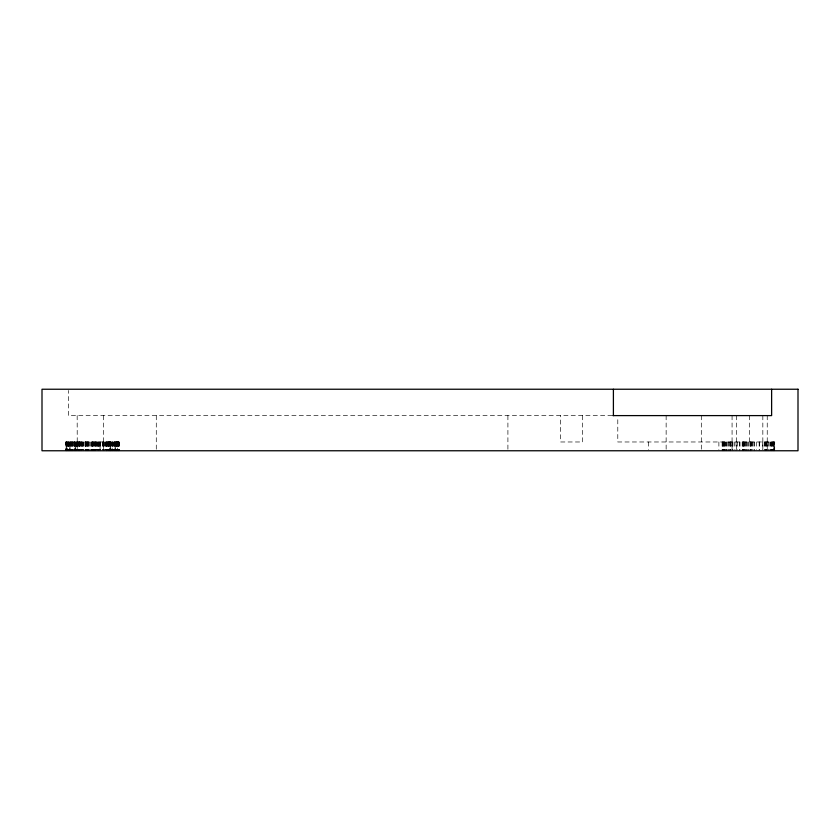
<?xml version="1.0" encoding="UTF-8"?>
<svg xmlns="http://www.w3.org/2000/svg" width="840" height="840" viewBox="0 0 840 840"><rect width="100%" height="100%" fill="white"/><g stroke="black" fill="none" stroke-linecap="round" stroke-linejoin="round"><path stroke-width="0.63" stroke-dasharray="4.2 3.15" d="M612.087 415.601L68.376 415.601L68.376 390.485M65.793 441.977L65.793 450.765L65.72 441.977L119.395 441.977M774.711 450.765L774.711 441.977L617.788 441.977L617.788 416.861M774.323 441.977L774.323 450.765M773.755 441.977L773.755 450.765M773.147 441.977L773.189 450.765M773.052 441.977L773.052 449.516M772.895 441.977L772.895 450.765M772.159 441.977L772.159 450.765M771.792 441.977L771.792 450.765M771.383 441.977L771.383 450.765M771.099 441.977L771.099 450.765M770.648 441.977L770.648 450.765M769.85 441.977L769.85 450.765M768.138 441.977L768.138 450.765M767.897 441.977L767.897 450.765M767.235 415.601L767.235 449.463M766.658 441.977L766.637 450.765M766.196 441.977L766.196 449.516M765.944 441.977L765.944 450.765M765.723 441.977L765.723 450.765M764.831 441.977L764.831 449.516M764.169 441.977L764.169 450.765M762.836 415.601L762.836 449.463M762.583 441.977L762.583 449.516M759.528 441.977L759.528 449.516M759.161 441.977L759.161 450.765M756.294 441.977L756.294 449.516M754.394 441.977L754.394 450.765M753.911 441.977L753.911 449.516M752.43 441.977L752.43 449.516M751.916 441.977L751.916 449.516M751.097 441.977L751.097 450.765M750.897 441.977L750.897 450.765M750.687 441.977L750.687 450.765M750.236 441.977L750.236 450.765M749.648 415.601L749.648 441.977M749.018 441.977L749.018 450.765M748.104 441.977L748.104 450.765M747.086 441.977L747.086 450.765M746.707 441.977L746.707 450.765M745.185 441.977L745.185 450.765M745.017 441.977L745.017 450.765M744.219 441.977L744.219 449.516M743.946 441.977L743.946 450.765M743.683 441.977L743.683 449.516M743.264 441.977L743.264 450.765M743.043 441.977L743.043 450.765M742.613 441.977L742.613 450.765M742.193 441.977L742.193 449.516M739.988 441.977L739.988 449.516M739.589 441.977L739.589 450.765M737.331 441.977L737.331 449.516M736.47 415.601L736.47 449.516M736.05 441.977L736.05 450.765M734.528 441.977L734.528 449.516M732.9 441.977L732.9 450.765M732.459 441.977L732.459 449.516M732.071 415.601L732.071 449.463M731.199 441.977L731.199 449.516M730.758 441.977L730.758 449.516M730.38 441.977L730.38 450.765M730.202 441.977L730.159 450.765M729.466 441.977L729.466 450.765M728.196 441.977L728.196 450.765M727.933 441.977L727.933 450.765M726.191 441.977L726.296 450.765M726.096 441.977L726.096 450.765M725.456 441.977L725.456 450.765M724.678 441.977L724.678 450.765M724.311 441.977L724.311 450.765M723.944 441.977L723.944 450.765M723.65 441.977L723.671 450.765M723.062 441.977L723.062 450.765M722.915 441.977L722.862 450.765M722.327 441.977L722.327 450.765M722.127 441.977L722.127 450.765M718.883 441.977L718.883 449.516M701.306 415.601L701.306 449.463M666.141 415.601L666.141 449.463M648.553 441.977L648.553 449.516M582.624 415.601L582.624 441.977L560.648 441.977L560.648 415.601M507.906 415.601L507.906 449.463M156.282 415.601L156.282 449.463M119.322 441.977L119.395 450.765M119.007 441.977L119.007 450.765M118.881 441.977L118.913 450.765M118.639 441.977L118.724 450.765M118.482 441.977L118.482 450.765M118.241 441.977L118.261 450.765M118.104 441.977L118.094 450.765M118.02 441.977L117.915 450.765M117.779 441.977L117.737 450.765L117.558 441.977M117.453 441.977L117.453 449.516M117.033 441.977L117.033 450.765M116.981 441.977L116.918 450.765M116.666 441.977L116.718 450.765M116.392 441.977L116.392 450.765M116.298 441.977L116.298 450.765M116.099 441.977L116.099 450.765M115.815 441.977L115.815 450.765M115.626 441.977L115.626 450.765M115.217 450.765L115.154 441.977L115.049 449.516M114.87 441.977L114.87 450.765M114.387 441.977L114.471 450.765M114.356 441.977L114.356 450.765M114.072 441.977L114.072 450.765M113.526 441.977L113.526 450.765M112.99 441.977L112.99 450.765M112.77 441.977L112.77 450.765M112.329 441.977L112.329 450.765M112.266 441.977L112.13 450.765L112.046 441.977M111.909 441.977L111.909 450.765M111.142 441.977L111.142 450.765M110.723 441.977L110.723 450.765M110.702 441.977L110.628 450.765M110.386 450.765L110.386 441.977L110.229 450.765M110.145 441.977L110.124 450.765M109.862 441.977L110.008 450.765M109.788 441.977L109.788 450.765M109.326 441.977L109.326 450.765L109.263 441.977M109.022 441.977L109.095 450.765M108.602 441.977L108.602 449.516M108.266 441.977L108.318 450.765M108.203 441.977L108.203 450.765M107.992 441.977L107.992 450.765M107.898 441.977L107.898 449.516M107.614 441.977L107.562 449.516M106.985 441.977L106.985 450.765M106.817 441.977L106.817 450.765M106.659 441.977L106.659 450.765M106.344 441.977L106.344 450.765M106.176 441.977L106.176 450.765M106.103 441.977L106.103 450.765M105.641 441.977L105.777 449.516M105.336 441.977L105.336 449.516M104.738 441.977L104.622 450.765M103.992 441.977L103.992 449.516M103.645 441.977L103.645 450.765M103.53 415.601L103.498 450.765M103.299 441.977L103.299 449.516M103.131 441.977L103.1 449.516M102.931 441.977L102.931 450.765M102.648 441.977L102.648 449.516M100.59 441.977L100.59 450.765M99.55 441.977L99.55 449.516M99.33 441.977L99.33 450.765M98.564 441.977L98.564 449.516M98.417 441.977L98.417 449.516M98.165 441.977L98.165 450.765M98.07 441.977L98.07 450.765M97.797 441.977L97.797 449.516M97.681 441.977L97.681 449.516M96.936 441.977L96.936 450.765M96.369 441.977L96.369 449.516M96.201 441.977L96.201 449.516M95.686 441.977L95.686 449.516M95.603 441.977L95.603 450.765M95.403 441.977L95.403 450.765M94.742 441.977L94.742 450.765M94.458 441.977L94.458 450.765M93.523 441.977L93.523 450.765M93.24 441.977L93.24 450.765M92.883 441.977L92.883 450.765M92.516 441.977L92.683 450.765M92.358 441.977L92.358 449.516M92.159 441.977L92.159 449.516M91.875 441.977L91.959 450.765M91.802 441.977L91.802 449.516M91.602 441.977L91.602 450.765M90.479 441.977L90.479 450.765M89.691 441.977L89.691 450.765M88.725 441.977L88.788 450.765M88.452 441.977L88.452 450.765M87.99 441.977L87.99 449.516M87.77 441.977L87.77 450.765M87.549 441.977L87.549 450.765M87.003 441.977L87.003 450.765M86.909 441.977L86.909 450.765M86.394 441.977L86.394 450.765M85.995 441.977L85.964 449.516M85.67 441.977L85.67 450.765M85.449 441.977L85.449 449.516M85.186 441.977L85.186 450.765M85.092 441.977L85.092 449.516M83.769 441.977L83.769 449.516M83.359 441.977L83.359 450.765M82.383 441.977L82.383 449.516M82.352 441.977L82.352 449.516M82.11 441.977L82.11 450.765M81.984 441.977L81.984 449.516M81.501 441.977L81.564 450.765M81.102 441.977L81.102 449.516M80.945 441.977L80.945 449.516M80.283 441.977L80.283 450.765M79.737 441.977L79.821 450.765M79.517 441.977L79.517 450.765M79.359 441.977L79.359 449.516M79.18 441.977L79.18 450.765M78.939 441.977L78.939 450.765M78.477 441.977L78.477 450.765M78.298 441.977L78.172 450.765M77.752 441.977L77.752 449.516M77.543 441.977L77.543 449.516M77.448 441.977L77.448 450.765M77.165 415.601L77.248 449.516M76.913 441.977L76.818 450.765M76.629 441.977L76.671 450.765M76.535 441.977L76.535 449.516M76.23 441.977L76.198 449.516M75.915 441.977L75.915 450.765M75.758 450.765L75.758 441.977L75.673 449.516M75.254 441.977L75.254 450.765M75.012 441.977L74.97 450.765M74.77 441.977L74.676 450.765L74.529 441.977M74.371 441.977L74.371 449.516M74.267 441.977L74.267 450.765M73.973 441.977L73.973 450.765M72.944 441.977L73.007 450.765M72.891 441.977L72.891 450.765M72.713 441.977L72.713 450.765M72.083 441.977L72.083 450.765M71.705 441.977L71.705 450.765M71.568 441.977L71.568 450.765M70.97 441.977L70.97 450.765M70.644 441.977L70.802 450.765M70.277 441.977L70.277 449.516M69.962 450.765L69.962 441.977L69.867 450.765M69.741 441.977L69.741 450.765M69.258 441.977L69.258 450.765M68.922 441.977L68.922 450.765M68.817 441.977L68.817 450.765M68.597 441.977L68.597 450.765M68.439 441.977L68.45 450.765M68.261 441.977L68.261 449.516M68.082 441.977L68.082 450.765M67.599 441.977L67.599 450.765M67.4 441.977L67.358 450.765L67.284 441.977M67.043 441.977L67.095 450.765M66.843 441.977L66.843 450.765M66.644 441.977L66.738 450.765M66.245 441.977L66.16 450.765M773.976 450.765L773.976 441.977L773.924 450.765M100.065 449.516L100.065 441.977L99.992 449.516M66.454 450.765L66.454 441.977L66.402 450.765"/><path stroke-width="1.26" d="M612.875 415.601L771.624 415.601L771.624 389.235M613.4 389.235L613.4 415.601M798 389.235L42 389.235L42 450.765L798 450.765L798 389.235"/></g></svg>
